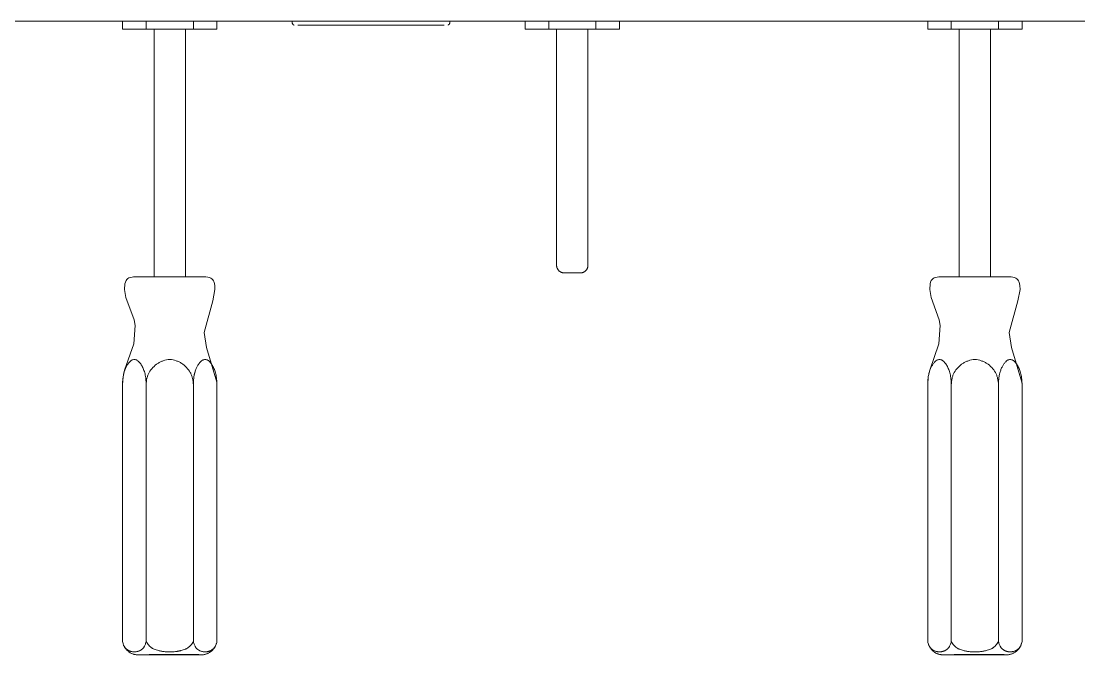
# Model space of a CAD drawing. Header units: inches. Extents: x 11834 to 13024, y -8101 to -6934.
# Drawn here: x 12447.32 to 12464.13, y -7371.6 to -7361.54 of the extents above; entities that cross this region are included whole.
import ezdxf

# ---------------------------------------------------------------- set-up
doc = ezdxf.new("R2010")
doc.units = ezdxf.units.IN
doc.header["$MEASUREMENT"] = 0
doc.layers.add('A-GENM', color=13, linetype='Continuous', lineweight=9)

# ---------------------------------------------------------------- blocks, each defined once
blk = doc.blocks.new('Foosball Table - Foosball Table-6977012-FIRST FLOOR POWER _ SIGNAL')
at = {"layer": 'A-GENM'}
for p, q in [((-25.022, -15), (25.022, -15)), ((-3.949, -15), (-3.949, -15.125)), ((-3.574, -15.125), (-3.949, -15.125)), ((-3.574, -15), (-3.574, -15.125)), ((-2.824, -15.125), (-3.574, -15.125)), ((-3.449, -15.125), (-3.449, -19.063)), ((-2.949, -19.063), (-2.949, -15.125)), ((-2.824, -15.125), (-2.824, -15)), ((-2.449, -15.125), (-2.824, -15.125)), ((-2.449, -15), (-2.449, -15.125)), ((0, -15.063), (-1.164, -15.063)), ((-1.164, -15.063), (0, -15.063)), ((0, -15.063), (1.164, -15.063)), ((1.164, -15.063), (0, -15.063)), ((2.449, -15), (2.449, -15.125)), ((2.824, -15.125), (2.449, -15.125)), ((2.824, -15), (2.824, -15.125)), ((3.574, -15.125), (2.824, -15.125)), ((2.949, -15.125), (2.949, -18.875)), ((3.449, -18.875), (3.449, -15.125)), ((3.574, -15.125), (3.574, -15)), ((3.949, -15.125), (3.574, -15.125)), ((3.949, -15), (3.949, -15.125)), ((8.848, -15), (8.848, -15.125)), ((9.223, -15.125), (8.848, -15.125)), ((9.223, -15), (9.223, -15.125)), ((9.973, -15.125), (9.223, -15.125)), ((9.348, -15.125), (9.348, -19.063)), ((9.848, -19.063), (9.848, -15.125)), ((9.973, -15.125), (9.973, -15)), ((10.348, -15.125), (9.973, -15.125)), ((10.348, -15), (10.348, -15.125)), ((-3.949, -24.777), (-3.949, -20.777)), ((-3.574, -24.777), (-3.574, -20.777)), ((-2.824, -20.777), (-2.824, -24.777)), ((-2.449, -24.777), (-2.449, -20.777)), ((8.848, -24.777), (8.848, -20.777)), ((9.223, -24.777), (9.223, -20.777)), ((9.973, -20.777), (9.973, -24.777)), ((10.348, -24.777), (10.348, -20.777)), ((-3.949, -24.854), (-3.949, -24.777)), ((-3.574, -24.854), (-3.574, -24.777)), ((-2.824, -24.777), (-2.824, -24.854)), ((-2.449, -24.854), (-2.449, -24.777)), ((8.848, -24.854), (8.848, -24.777)), ((9.223, -24.854), (9.223, -24.777)), ((9.973, -24.777), (9.973, -24.854)), ((10.348, -24.854), (10.348, -24.777)), ((-3.199, -25.062), (-3.528, -25.062)), ((-2.735, -25.062), (-3.199, -25.062)), ((-2.871, -25.062), (-2.77, -25.062)), ((9.598, -25.062), (9.27, -25.062)), ((10.063, -25.062), (9.598, -25.062)), ((9.927, -25.062), (10.028, -25.062))]:
    blk.add_line(p, q, dxfattribs=at)
at = {"layer": 'A-GENM', "flags": 128}
for points in [[(-1.224, -15.063), (-1.226, -15.062), (-1.227, -15.061), (-1.229, -15.06), (-1.231, -15.059), (-1.232, -15.058), (-1.234, -15.057), (-1.235, -15.056), (-1.237, -15.055), (-1.238, -15.053), (-1.24, -15.052), (-1.241, -15.051), (-1.242, -15.049), (-1.243, -15.048), (-1.245, -15.046), (-1.246, -15.045), (-1.247, -15.043), (-1.248, -15.041), (-1.249, -15.04), (-1.249, -15.038), (-1.25, -15.036), (-1.251, -15.034), (-1.251, -15.032), (-1.252, -15.031), (-1.252, -15.029), (-1.253, -15.027), (-1.253, -15.025), (-1.253, -15.023), (-1.253, -15.021), (-1.254, -15.019), (-1.254, -15.017), (-1.253, -15.015), (-1.253, -15.013), (-1.253, -15.012), (-1.253, -15.01), (-1.252, -15.008), (-1.252, -15.006), (-1.251, -15.004), (-1.251, -15.002), (-1.25, -15), (-1.25, -15)], [(1.25, -15), (1.251, -15.002), (1.251, -15.004), (1.252, -15.005), (1.252, -15.007), (1.253, -15.009), (1.253, -15.011), (1.253, -15.013), (1.253, -15.015), (1.254, -15.017), (1.254, -15.019), (1.253, -15.021), (1.253, -15.023), (1.253, -15.024), (1.253, -15.026), (1.252, -15.028), (1.252, -15.03), (1.252, -15.032), (1.251, -15.034), (1.25, -15.036), (1.25, -15.037), (1.249, -15.039), (1.248, -15.041), (1.247, -15.042), (1.246, -15.044), (1.245, -15.046), (1.244, -15.047), (1.243, -15.049), (1.241, -15.05), (1.24, -15.052), (1.239, -15.053), (1.237, -15.054), (1.236, -15.055), (1.234, -15.057), (1.233, -15.058), (1.231, -15.059), (1.229, -15.06), (1.228, -15.061), (1.226, -15.062), (1.224, -15.062), (1.224, -15.063)], [(3.074, -19), (3.069, -19), (3.064, -19), (3.059, -18.999), (3.054, -18.998), (3.05, -18.998), (3.045, -18.996), (3.04, -18.995), (3.035, -18.994), (3.03, -18.992), (3.026, -18.99), (3.021, -18.988), (3.017, -18.986), (3.012, -18.983), (3.008, -18.981), (3.004, -18.978), (3, -18.975), (2.996, -18.972), (2.992, -18.969), (2.988, -18.966), (2.985, -18.962), (2.981, -18.958), (2.978, -18.955), (2.975, -18.951), (2.972, -18.947), (2.969, -18.943), (2.967, -18.938), (2.964, -18.934), (2.962, -18.929), (2.96, -18.925), (2.958, -18.92), (2.956, -18.916), (2.955, -18.911), (2.953, -18.906), (2.952, -18.901), (2.951, -18.896), (2.95, -18.891), (2.95, -18.886), (2.95, -18.881), (2.949, -18.876), (2.949, -18.875)], [(3.449, -18.875), (3.449, -18.88), (3.449, -18.885), (3.449, -18.89), (3.448, -18.895), (3.447, -18.9), (3.446, -18.905), (3.445, -18.91), (3.443, -18.914), (3.441, -18.919), (3.44, -18.924), (3.437, -18.928), (3.435, -18.933), (3.433, -18.937), (3.43, -18.941), (3.428, -18.946), (3.425, -18.95), (3.422, -18.954), (3.418, -18.957), (3.415, -18.961), (3.411, -18.965), (3.408, -18.968), (3.404, -18.971), (3.4, -18.974), (3.396, -18.977), (3.392, -18.98), (3.388, -18.983), (3.383, -18.985), (3.379, -18.988), (3.374, -18.99), (3.37, -18.992), (3.365, -18.993), (3.36, -18.995), (3.355, -18.996), (3.351, -18.997), (3.346, -18.998), (3.341, -18.999), (3.336, -18.999), (3.331, -19), (3.326, -19), (3.324, -19)], [(-3.949, -20.777), (-3.941, -20.651), (-3.917, -20.545), (-3.771, -20.126), (-3.749, -19.835), (-3.767, -19.746), (-3.897, -19.39), (-3.917, -19.263), (-3.912, -19.173), (-3.903, -19.145), (-3.892, -19.122), (-3.879, -19.103), (-3.863, -19.089), (-3.847, -19.078), (-3.83, -19.071), (-3.797, -19.064), (-3.774, -19.063)], [(-3.199, -19.063), (-3.605, -19.063), (-3.773, -19.063), (-3.605, -19.063), (-3.428, -19.063)], [(-2.97, -19.063), (-2.794, -19.063), (-2.626, -19.063), (-2.794, -19.063), (-3.199, -19.063)], [(-2.625, -19.063), (-2.595, -19.065), (-2.569, -19.071), (-2.548, -19.08), (-2.531, -19.093), (-2.516, -19.108), (-2.504, -19.126), (-2.495, -19.147), (-2.483, -19.198), (-2.482, -19.265), (-2.516, -19.442), (-2.652, -19.944), (-2.615, -20.182), (-2.45, -20.737), (-2.449, -20.777)], [(3.199, -19), (3.194, -19), (3.189, -19), (3.184, -19), (3.179, -19), (3.175, -19), (3.17, -19), (3.165, -19), (3.16, -19), (3.155, -19), (3.151, -19), (3.146, -19), (3.142, -19), (3.137, -19), (3.133, -19), (3.129, -19), (3.125, -19), (3.121, -19), (3.117, -19), (3.113, -19), (3.11, -19), (3.106, -19), (3.103, -19), (3.1, -19), (3.097, -19), (3.094, -19), (3.092, -19), (3.089, -19), (3.087, -19), (3.085, -19), (3.083, -19), (3.081, -19), (3.08, -19), (3.078, -19), (3.077, -19), (3.076, -19), (3.075, -19), (3.075, -19), (3.075, -19), (3.074, -19)], [(3.074, -19), (3.075, -19), (3.075, -19), (3.075, -19), (3.076, -19), (3.077, -19), (3.078, -19), (3.079, -19), (3.081, -19), (3.082, -19), (3.084, -19), (3.086, -19), (3.089, -19), (3.091, -19), (3.093, -19), (3.096, -19), (3.099, -19), (3.102, -19), (3.105, -19), (3.109, -19), (3.112, -19), (3.116, -19), (3.12, -19), (3.124, -19), (3.128, -19), (3.132, -19), (3.136, -19), (3.14, -19), (3.145, -19), (3.149, -19), (3.154, -19), (3.159, -19), (3.164, -19), (3.168, -19), (3.173, -19), (3.178, -19), (3.183, -19), (3.188, -19), (3.193, -19), (3.198, -19), (3.199, -19)], [(3.199, -19), (3.204, -19), (3.209, -19), (3.214, -19), (3.219, -19), (3.224, -19), (3.229, -19), (3.234, -19), (3.239, -19), (3.243, -19), (3.248, -19), (3.253, -19), (3.257, -19), (3.262, -19), (3.266, -19), (3.27, -19), (3.274, -19), (3.278, -19), (3.282, -19), (3.286, -19), (3.289, -19), (3.292, -19), (3.296, -19), (3.299, -19), (3.302, -19), (3.305, -19), (3.307, -19), (3.31, -19), (3.312, -19), (3.314, -19), (3.316, -19), (3.318, -19), (3.319, -19), (3.32, -19), (3.322, -19), (3.323, -19), (3.323, -19), (3.324, -19), (3.324, -19), (3.324, -19)], [(3.324, -19), (3.324, -19), (3.324, -19), (3.324, -19), (3.323, -19), (3.322, -19), (3.321, -19), (3.32, -19), (3.318, -19), (3.316, -19), (3.315, -19), (3.312, -19), (3.31, -19), (3.308, -19), (3.305, -19), (3.303, -19), (3.3, -19), (3.297, -19), (3.293, -19), (3.29, -19), (3.286, -19), (3.283, -19), (3.279, -19), (3.275, -19), (3.271, -19), (3.267, -19), (3.263, -19), (3.258, -19), (3.254, -19), (3.249, -19), (3.245, -19), (3.24, -19), (3.235, -19), (3.23, -19), (3.226, -19), (3.221, -19), (3.216, -19), (3.211, -19), (3.206, -19), (3.201, -19), (3.199, -19)], [(8.848, -20.777), (8.857, -20.651), (8.881, -20.545), (9.027, -20.126), (9.048, -19.835), (9.03, -19.746), (8.901, -19.39), (8.881, -19.263), (8.886, -19.173), (8.894, -19.145), (8.906, -19.122), (8.919, -19.103), (8.935, -19.089), (8.951, -19.078), (8.968, -19.071), (9, -19.064), (9.024, -19.063)], [(9.598, -19.063), (9.192, -19.063), (9.024, -19.063), (9.192, -19.063), (9.369, -19.063)], [(9.827, -19.063), (10.004, -19.063), (10.172, -19.063), (10.004, -19.063), (9.598, -19.063)], [(10.173, -19.063), (10.203, -19.065), (10.228, -19.071), (10.249, -19.08), (10.267, -19.093), (10.281, -19.108), (10.293, -19.126), (10.303, -19.147), (10.314, -19.198), (10.316, -19.265), (10.282, -19.442), (10.145, -19.944), (10.182, -20.182), (10.347, -20.737), (10.348, -20.777)], [(-3.702, -25.065), (-3.712, -25.065), (-3.722, -25.065), (-3.732, -25.064), (-3.742, -25.062), (-3.752, -25.06), (-3.762, -25.058), (-3.771, -25.056), (-3.781, -25.053), (-3.79, -25.049), (-3.8, -25.046), (-3.809, -25.042), (-3.818, -25.037), (-3.827, -25.032), (-3.835, -25.027), (-3.844, -25.022), (-3.852, -25.016), (-3.86, -25.01), (-3.867, -25.003), (-3.875, -24.997), (-3.882, -24.99), (-3.889, -24.982), (-3.895, -24.975), (-3.901, -24.967), (-3.907, -24.959), (-3.913, -24.951), (-3.918, -24.942), (-3.923, -24.933), (-3.927, -24.924), (-3.932, -24.915), (-3.935, -24.906), (-3.939, -24.897), (-3.942, -24.887), (-3.945, -24.877), (-3.947, -24.868), (-3.949, -24.858), (-3.949, -24.854)], [(-2.449, -24.854), (-2.451, -24.863), (-2.453, -24.873), (-2.456, -24.883), (-2.459, -24.893), (-2.462, -24.902), (-2.466, -24.911), (-2.47, -24.92), (-2.474, -24.929), (-2.479, -24.938), (-2.484, -24.947), (-2.489, -24.955), (-2.495, -24.963), (-2.501, -24.971), (-2.507, -24.979), (-2.514, -24.986), (-2.521, -24.994), (-2.528, -25), (-2.536, -25.007), (-2.544, -25.013), (-2.552, -25.019), (-2.56, -25.025), (-2.568, -25.03), (-2.577, -25.035), (-2.586, -25.04), (-2.595, -25.044), (-2.604, -25.048), (-2.614, -25.051), (-2.623, -25.054), (-2.633, -25.057), (-2.643, -25.06), (-2.652, -25.062), (-2.662, -25.063), (-2.672, -25.064), (-2.682, -25.065), (-2.692, -25.065), (-2.696, -25.065)], [(9.095, -25.065), (9.085, -25.065), (9.075, -25.065), (9.065, -25.064), (9.055, -25.062), (9.046, -25.06), (9.036, -25.058), (9.026, -25.056), (9.017, -25.053), (9.007, -25.049), (8.998, -25.046), (8.989, -25.042), (8.98, -25.037), (8.971, -25.032), (8.962, -25.027), (8.954, -25.022), (8.946, -25.016), (8.938, -25.01), (8.93, -25.003), (8.923, -24.997), (8.916, -24.99), (8.909, -24.982), (8.903, -24.975), (8.896, -24.967), (8.89, -24.959), (8.885, -24.951), (8.88, -24.942), (8.875, -24.933), (8.87, -24.924), (8.866, -24.915), (8.862, -24.906), (8.859, -24.897), (8.856, -24.887), (8.853, -24.877), (8.851, -24.868), (8.849, -24.858), (8.848, -24.854)], [(10.348, -24.854), (10.346, -24.863), (10.344, -24.873), (10.342, -24.883), (10.339, -24.893), (10.336, -24.902), (10.332, -24.911), (10.328, -24.92), (10.324, -24.929), (10.319, -24.938), (10.314, -24.947), (10.308, -24.955), (10.303, -24.963), (10.297, -24.971), (10.29, -24.979), (10.283, -24.986), (10.277, -24.994), (10.269, -25), (10.262, -25.007), (10.254, -25.013), (10.246, -25.019), (10.238, -25.025), (10.229, -25.03), (10.22, -25.035), (10.212, -25.04), (10.202, -25.044), (10.193, -25.048), (10.184, -25.051), (10.174, -25.054), (10.165, -25.057), (10.155, -25.06), (10.145, -25.062), (10.135, -25.063), (10.125, -25.064), (10.115, -25.065), (10.105, -25.065), (10.101, -25.065)], [(-3.199, -25.065), (-3.22, -25.065), (-3.24, -25.065), (-3.26, -25.065), (-3.28, -25.065), (-3.299, -25.065), (-3.319, -25.065), (-3.338, -25.065), (-3.358, -25.065), (-3.377, -25.065), (-3.395, -25.065), (-3.414, -25.065), (-3.432, -25.065), (-3.449, -25.065), (-3.467, -25.065), (-3.483, -25.065), (-3.5, -25.065), (-3.516, -25.065), (-3.531, -25.065), (-3.546, -25.065), (-3.56, -25.065), (-3.574, -25.065), (-3.587, -25.065), (-3.6, -25.065), (-3.611, -25.065), (-3.623, -25.065), (-3.633, -25.065), (-3.643, -25.065), (-3.652, -25.065), (-3.66, -25.065), (-3.668, -25.065), (-3.675, -25.065), (-3.681, -25.065), (-3.687, -25.065), (-3.691, -25.065), (-3.695, -25.065), (-3.698, -25.065), (-3.7, -25.065), (-3.702, -25.065), (-3.702, -25.065)], [(-3.702, -25.065), (-3.702, -25.065), (-3.701, -25.065), (-3.699, -25.065), (-3.696, -25.065), (-3.692, -25.065), (-3.688, -25.065), (-3.683, -25.065), (-3.677, -25.065), (-3.67, -25.065), (-3.663, -25.065), (-3.654, -25.065), (-3.646, -25.065), (-3.636, -25.065), (-3.626, -25.065), (-3.614, -25.065), (-3.603, -25.065), (-3.59, -25.065), (-3.578, -25.065), (-3.564, -25.065), (-3.55, -25.065), (-3.535, -25.065), (-3.52, -25.065), (-3.504, -25.065), (-3.488, -25.065), (-3.471, -25.065), (-3.454, -25.065), (-3.436, -25.065), (-3.419, -25.065), (-3.4, -25.065), (-3.382, -25.065), (-3.363, -25.065), (-3.344, -25.065), (-3.324, -25.065), (-3.305, -25.065), (-3.285, -25.065), (-3.265, -25.065), (-3.245, -25.065), (-3.225, -25.065), (-3.205, -25.065), (-3.199, -25.065)], [(-3.199, -25.065), (-3.179, -25.065), (-3.159, -25.065), (-3.139, -25.065), (-3.119, -25.065), (-3.099, -25.065), (-3.08, -25.065), (-3.06, -25.065), (-3.041, -25.065), (-3.022, -25.065), (-3.004, -25.065), (-2.985, -25.065), (-2.967, -25.065), (-2.95, -25.065), (-2.932, -25.065), (-2.915, -25.065), (-2.899, -25.065), (-2.883, -25.065), (-2.868, -25.065), (-2.853, -25.065), (-2.839, -25.065), (-2.825, -25.065), (-2.812, -25.065), (-2.799, -25.065), (-2.787, -25.065), (-2.776, -25.065), (-2.766, -25.065), (-2.756, -25.065), (-2.747, -25.065), (-2.738, -25.065), (-2.731, -25.065), (-2.724, -25.065), (-2.718, -25.065), (-2.712, -25.065), (-2.708, -25.065), (-2.704, -25.065), (-2.701, -25.065), (-2.699, -25.065), (-2.697, -25.065), (-2.696, -25.065)], [(-2.696, -25.065), (-2.697, -25.065), (-2.698, -25.065), (-2.7, -25.065), (-2.703, -25.065), (-2.706, -25.065), (-2.711, -25.065), (-2.716, -25.065), (-2.722, -25.065), (-2.729, -25.065), (-2.736, -25.065), (-2.744, -25.065), (-2.753, -25.065), (-2.763, -25.065), (-2.773, -25.065), (-2.784, -25.065), (-2.796, -25.065), (-2.808, -25.065), (-2.821, -25.065), (-2.835, -25.065), (-2.849, -25.065), (-2.864, -25.065), (-2.879, -25.065), (-2.895, -25.065), (-2.911, -25.065), (-2.928, -25.065), (-2.945, -25.065), (-2.962, -25.065), (-2.98, -25.065), (-2.999, -25.065), (-3.017, -25.065), (-3.036, -25.065), (-3.055, -25.065), (-3.075, -25.065), (-3.094, -25.065), (-3.114, -25.065), (-3.134, -25.065), (-3.154, -25.065), (-3.174, -25.065), (-3.194, -25.065), (-3.199, -25.065)], [(9.598, -25.065), (9.578, -25.065), (9.558, -25.065), (9.538, -25.065), (9.518, -25.065), (9.498, -25.065), (9.479, -25.065), (9.459, -25.065), (9.44, -25.065), (9.421, -25.065), (9.402, -25.065), (9.384, -25.065), (9.366, -25.065), (9.348, -25.065), (9.331, -25.065), (9.314, -25.065), (9.298, -25.065), (9.282, -25.065), (9.267, -25.065), (9.252, -25.065), (9.237, -25.065), (9.224, -25.065), (9.211, -25.065), (9.198, -25.065), (9.186, -25.065), (9.175, -25.065), (9.164, -25.065), (9.155, -25.065), (9.146, -25.065), (9.137, -25.065), (9.129, -25.065), (9.123, -25.065), (9.116, -25.065), (9.111, -25.065), (9.106, -25.065), (9.103, -25.065), (9.1, -25.065), (9.097, -25.065), (9.096, -25.065), (9.095, -25.065)], [(9.095, -25.065), (9.096, -25.065), (9.097, -25.065), (9.099, -25.065), (9.102, -25.065), (9.105, -25.065), (9.11, -25.065), (9.115, -25.065), (9.121, -25.065), (9.128, -25.065), (9.135, -25.065), (9.143, -25.065), (9.152, -25.065), (9.162, -25.065), (9.172, -25.065), (9.183, -25.065), (9.195, -25.065), (9.207, -25.065), (9.22, -25.065), (9.234, -25.065), (9.248, -25.065), (9.263, -25.065), (9.278, -25.065), (9.294, -25.065), (9.31, -25.065), (9.326, -25.065), (9.344, -25.065), (9.361, -25.065), (9.379, -25.065), (9.397, -25.065), (9.416, -25.065), (9.435, -25.065), (9.454, -25.065), (9.473, -25.065), (9.493, -25.065), (9.513, -25.065), (9.533, -25.065), (9.553, -25.065), (9.573, -25.065), (9.593, -25.065), (9.598, -25.065)], [(9.598, -25.065), (9.618, -25.065), (9.638, -25.065), (9.658, -25.065), (9.678, -25.065), (9.698, -25.065), (9.718, -25.065), (9.737, -25.065), (9.756, -25.065), (9.775, -25.065), (9.794, -25.065), (9.812, -25.065), (9.83, -25.065), (9.848, -25.065), (9.865, -25.065), (9.882, -25.065), (9.899, -25.065), (9.914, -25.065), (9.93, -25.065), (9.945, -25.065), (9.959, -25.065), (9.973, -25.065), (9.986, -25.065), (9.998, -25.065), (10.01, -25.065), (10.021, -25.065), (10.032, -25.065), (10.042, -25.065), (10.051, -25.065), (10.059, -25.065), (10.067, -25.065), (10.074, -25.065), (10.08, -25.065), (10.085, -25.065), (10.09, -25.065), (10.094, -25.065), (10.097, -25.065), (10.099, -25.065), (10.101, -25.065), (10.101, -25.065)], [(10.101, -25.065), (10.101, -25.065), (10.1, -25.065), (10.098, -25.065), (10.095, -25.065), (10.091, -25.065), (10.087, -25.065), (10.082, -25.065), (10.076, -25.065), (10.069, -25.065), (10.061, -25.065), (10.053, -25.065), (10.044, -25.065), (10.035, -25.065), (10.024, -25.065), (10.013, -25.065), (10.002, -25.065), (9.989, -25.065), (9.976, -25.065), (9.963, -25.065), (9.949, -25.065), (9.934, -25.065), (9.919, -25.065), (9.903, -25.065), (9.887, -25.065), (9.87, -25.065), (9.853, -25.065), (9.835, -25.065), (9.817, -25.065), (9.799, -25.065), (9.78, -25.065), (9.762, -25.065), (9.742, -25.065), (9.723, -25.065), (9.703, -25.065), (9.684, -25.065), (9.664, -25.065), (9.644, -25.065), (9.624, -25.065), (9.604, -25.065), (9.598, -25.065)]]:
    blk.add_lwpolyline(points, dxfattribs=at)
at = {"layer": 'A-GENM'}
for points, knots in [([(-3.949, -20.777), (-3.949, -20.753), (-3.948, -20.707), (-3.941, -20.654), (-3.935, -20.619), (-3.93, -20.6), (-3.923, -20.572), (-3.91, -20.531), (-3.888, -20.483), (-3.863, -20.443), (-3.834, -20.407), (-3.808, -20.386), (-3.784, -20.378), (-3.761, -20.375), (-3.743, -20.377), (-3.729, -20.382), (-3.709, -20.391), (-3.679, -20.418), (-3.643, -20.469), (-3.619, -20.52), (-3.602, -20.567), (-3.592, -20.604), (-3.584, -20.644), (-3.577, -20.7), (-3.575, -20.745), (-3.574, -20.777)], [-1, -1, -1, -1, -0.946429, -0.892857, -0.866071, -0.852679, -0.839286, -0.785714, -0.732143, -0.678571, -0.625, -0.571429, -0.535714, -0.5, -0.464286, -0.446429, -0.428571, -0.357143, -0.285714, -0.214286, -0.178571, -0.142857, -0.107143, -0.071429, 0, 0, 0, 0]), ([(-3.574, -20.777), (-3.574, -20.74), (-3.567, -20.688), (-3.55, -20.633), (-3.537, -20.603), (-3.502, -20.531), (-3.432, -20.459), (-3.348, -20.412), (-3.286, -20.388), (-3.236, -20.377), (-3.199, -20.373)], [-1, -1, -1, -1, -0.833333, -0.75, -0.708333, -0.666667, -0.333333, -0.25, -0.166667, 0, 0, 0, 0]), ([(-3.199, -20.373), (-3.163, -20.377), (-3.112, -20.388), (-3.051, -20.412), (-2.967, -20.459), (-2.897, -20.531), (-2.861, -20.603), (-2.849, -20.633), (-2.831, -20.688), (-2.825, -20.74), (-2.824, -20.777)], [-1, -1, -1, -1, -0.833333, -0.75, -0.666667, -0.333333, -0.291667, -0.25, -0.166667, 0, 0, 0, 0]), ([(-2.824, -20.777), (-2.824, -20.753), (-2.822, -20.707), (-2.816, -20.654), (-2.81, -20.619), (-2.805, -20.6), (-2.798, -20.572), (-2.785, -20.531), (-2.763, -20.484), (-2.738, -20.444), (-2.71, -20.408), (-2.687, -20.389), (-2.67, -20.382), (-2.656, -20.377), (-2.637, -20.375), (-2.619, -20.377), (-2.605, -20.381), (-2.584, -20.39), (-2.554, -20.417), (-2.519, -20.469), (-2.494, -20.52), (-2.477, -20.567), (-2.467, -20.605), (-2.459, -20.644), (-2.452, -20.7), (-2.45, -20.745), (-2.449, -20.777)], [-1, -1, -1, -1, -0.946429, -0.892857, -0.866071, -0.852679, -0.839286, -0.785714, -0.732143, -0.678571, -0.625, -0.571429, -0.553571, -0.535714, -0.5, -0.464286, -0.446429, -0.428571, -0.357143, -0.285714, -0.214286, -0.178571, -0.142857, -0.107143, -0.071429, 0, 0, 0, 0]), ([(8.848, -20.777), (8.848, -20.753), (8.85, -20.707), (8.856, -20.654), (8.863, -20.619), (8.867, -20.6), (8.874, -20.572), (8.888, -20.531), (8.91, -20.483), (8.935, -20.443), (8.963, -20.407), (8.99, -20.386), (9.014, -20.378), (9.036, -20.375), (9.054, -20.377), (9.069, -20.382), (9.089, -20.391), (9.119, -20.418), (9.154, -20.469), (9.179, -20.52), (9.196, -20.567), (9.206, -20.604), (9.213, -20.644), (9.221, -20.7), (9.223, -20.745), (9.223, -20.777)], [-1, -1, -1, -1, -0.946429, -0.892857, -0.866071, -0.852679, -0.839286, -0.785714, -0.732143, -0.678571, -0.625, -0.571429, -0.535714, -0.5, -0.464286, -0.446429, -0.428571, -0.357143, -0.285714, -0.214286, -0.178571, -0.142857, -0.107143, -0.071429, 0, 0, 0, 0]), ([(9.223, -20.777), (9.224, -20.74), (9.23, -20.688), (9.247, -20.633), (9.26, -20.603), (9.296, -20.531), (9.366, -20.459), (9.45, -20.412), (9.511, -20.388), (9.562, -20.377), (9.598, -20.373)], [-1, -1, -1, -1, -0.833333, -0.75, -0.708333, -0.666667, -0.333333, -0.25, -0.166667, 0, 0, 0, 0]), ([(9.598, -20.373), (9.634, -20.377), (9.685, -20.388), (9.746, -20.412), (9.831, -20.459), (9.9, -20.531), (9.936, -20.603), (9.949, -20.633), (9.966, -20.688), (9.973, -20.74), (9.973, -20.777)], [-1, -1, -1, -1, -0.833333, -0.75, -0.666667, -0.333333, -0.291667, -0.25, -0.166667, 0, 0, 0, 0]), ([(9.973, -20.777), (9.973, -20.753), (9.975, -20.707), (9.981, -20.654), (9.988, -20.619), (9.992, -20.6), (9.999, -20.572), (10.013, -20.531), (10.035, -20.484), (10.059, -20.444), (10.088, -20.408), (10.111, -20.389), (10.128, -20.382), (10.142, -20.377), (10.16, -20.375), (10.179, -20.377), (10.193, -20.381), (10.213, -20.39), (10.243, -20.417), (10.279, -20.469), (10.304, -20.52), (10.321, -20.567), (10.331, -20.605), (10.338, -20.644), (10.346, -20.7), (10.348, -20.745), (10.348, -20.777)], [-1, -1, -1, -1, -0.946429, -0.892857, -0.866071, -0.852679, -0.839286, -0.785714, -0.732143, -0.678571, -0.625, -0.571429, -0.553571, -0.535714, -0.5, -0.464286, -0.446429, -0.428571, -0.357143, -0.285714, -0.214286, -0.178571, -0.142857, -0.107143, -0.071429, 0, 0, 0, 0]), ([(-3.574, -24.854), (-3.579, -24.873), (-3.588, -24.9), (-3.6, -24.926), (-3.607, -24.939), (-3.613, -24.949), (-3.619, -24.957), (-3.628, -24.967), (-3.64, -24.978), (-3.652, -24.986), (-3.661, -24.992), (-3.666, -24.995), (-3.671, -24.997), (-3.677, -25.001), (-3.688, -25.005), (-3.701, -25.01), (-3.716, -25.013), (-3.737, -25.017), (-3.757, -25.019), (-3.778, -25.018), (-3.793, -25.016), (-3.809, -25.013), (-3.824, -25.009), (-3.837, -25.005), (-3.847, -25.001), (-3.853, -24.997), (-3.858, -24.994), (-3.863, -24.991), (-3.872, -24.986), (-3.884, -24.978), (-3.896, -24.967), (-3.905, -24.957), (-3.911, -24.948), (-3.917, -24.939), (-3.924, -24.926), (-3.936, -24.9), (-3.945, -24.873), (-3.949, -24.854)], [-1, -1, -1, -1, -0.928571, -0.892857, -0.875, -0.857143, -0.839286, -0.821429, -0.785714, -0.75, -0.732143, -0.723214, -0.714286, -0.696429, -0.678571, -0.642857, -0.607143, -0.571429, -0.5, -0.464286, -0.428571, -0.392857, -0.357143, -0.321429, -0.303571, -0.285714, -0.276786, -0.267857, -0.25, -0.214286, -0.178571, -0.160714, -0.142857, -0.125, -0.107143, -0.071429, 0, 0, 0, 0]), ([(-3.949, -24.854), (-3.945, -24.873), (-3.936, -24.9), (-3.924, -24.926), (-3.917, -24.939), (-3.913, -24.946), (-3.911, -24.948)], [-1, -1, -1, -1, -0.9285714, -0.8928571, -0.875, -0.8571429, -0.8571429, -0.8571429, -0.8571429]), ([(-3.199, -25.018), (-3.224, -25.019), (-3.26, -25.018), (-3.301, -25.013), (-3.325, -25.009), (-3.342, -25.006), (-3.36, -25.002), (-3.384, -24.997), (-3.414, -24.989), (-3.443, -24.979), (-3.465, -24.968), (-3.477, -24.961), (-3.487, -24.954), (-3.496, -24.948), (-3.512, -24.935), (-3.533, -24.914), (-3.555, -24.886), (-3.568, -24.865), (-3.574, -24.854)], [-1, -1, -1, -1, -0.833333, -0.75, -0.708333, -0.666667, -0.625, -0.583333, -0.5, -0.416667, -0.375, -0.333333, -0.3125, -0.291667, -0.25, -0.166667, -0.083333, 0, 0, 0, 0]), ([(-2.824, -24.854), (-2.831, -24.865), (-2.844, -24.886), (-2.866, -24.914), (-2.887, -24.935), (-2.903, -24.948), (-2.912, -24.954), (-2.921, -24.961), (-2.934, -24.968), (-2.956, -24.979), (-2.984, -24.989), (-3.015, -24.997), (-3.039, -25.002), (-3.056, -25.006), (-3.074, -25.009), (-3.097, -25.013), (-3.139, -25.018), (-3.175, -25.019), (-3.199, -25.018)], [-1, -1, -1, -1, -0.916667, -0.833333, -0.75, -0.708333, -0.6875, -0.666667, -0.625, -0.583333, -0.5, -0.416667, -0.375, -0.333333, -0.291667, -0.25, -0.166667, 0, 0, 0, 0]), ([(-2.449, -24.854), (-2.454, -24.873), (-2.463, -24.9), (-2.475, -24.926), (-2.482, -24.939), (-2.488, -24.949), (-2.494, -24.957), (-2.503, -24.967), (-2.515, -24.978), (-2.527, -24.986), (-2.536, -24.992), (-2.541, -24.995), (-2.546, -24.997), (-2.552, -25.001), (-2.563, -25.005), (-2.576, -25.01), (-2.591, -25.013), (-2.612, -25.017), (-2.632, -25.019), (-2.653, -25.018), (-2.668, -25.016), (-2.684, -25.013), (-2.699, -25.009), (-2.712, -25.005), (-2.722, -25.001), (-2.728, -24.997), (-2.733, -24.994), (-2.738, -24.991), (-2.747, -24.986), (-2.759, -24.978), (-2.771, -24.967), (-2.78, -24.957), (-2.786, -24.948), (-2.792, -24.939), (-2.799, -24.926), (-2.811, -24.9), (-2.82, -24.873), (-2.824, -24.854)], [-1, -1, -1, -1, -0.928571, -0.892857, -0.875, -0.857143, -0.839286, -0.821429, -0.785714, -0.75, -0.732143, -0.723214, -0.714286, -0.696429, -0.678571, -0.642857, -0.607143, -0.571429, -0.5, -0.464286, -0.428571, -0.392857, -0.357143, -0.321429, -0.303571, -0.285714, -0.276786, -0.267857, -0.25, -0.214286, -0.178571, -0.160714, -0.142857, -0.125, -0.107143, -0.071429, 0, 0, 0, 0]), ([(-2.488, -24.948), (-2.486, -24.945), (-2.482, -24.939), (-2.475, -24.926), (-2.463, -24.9), (-2.454, -24.873), (-2.449, -24.854)], [-0.1428571, -0.1428571, -0.1428571, -0.1428571, -0.125, -0.1071429, -0.0714286, 0, 0, 0, 0]), ([(9.223, -24.854), (9.218, -24.873), (9.21, -24.9), (9.198, -24.926), (9.191, -24.939), (9.185, -24.949), (9.179, -24.957), (9.17, -24.967), (9.158, -24.978), (9.145, -24.986), (9.136, -24.992), (9.131, -24.995), (9.126, -24.997), (9.12, -25.001), (9.11, -25.005), (9.097, -25.01), (9.081, -25.013), (9.061, -25.017), (9.04, -25.019), (9.02, -25.018), (9.004, -25.016), (8.989, -25.013), (8.974, -25.009), (8.961, -25.005), (8.951, -25.001), (8.945, -24.997), (8.94, -24.994), (8.935, -24.991), (8.926, -24.986), (8.913, -24.978), (8.902, -24.967), (8.893, -24.957), (8.887, -24.948), (8.881, -24.939), (8.873, -24.926), (8.862, -24.9), (8.853, -24.873), (8.848, -24.854)], [-1, -1, -1, -1, -0.928571, -0.892857, -0.875, -0.857143, -0.839286, -0.821429, -0.785714, -0.75, -0.732143, -0.723214, -0.714286, -0.696429, -0.678571, -0.642857, -0.607143, -0.571429, -0.5, -0.464286, -0.428571, -0.392857, -0.357143, -0.321429, -0.303571, -0.285714, -0.276786, -0.267857, -0.25, -0.214286, -0.178571, -0.160714, -0.142857, -0.125, -0.107143, -0.071429, 0, 0, 0, 0]), ([(8.848, -24.854), (8.853, -24.873), (8.862, -24.9), (8.873, -24.926), (8.881, -24.939), (8.885, -24.946), (8.887, -24.948)], [-1, -1, -1, -1, -0.9285714, -0.8928571, -0.875, -0.8571429, -0.8571429, -0.8571429, -0.8571429]), ([(9.598, -25.018), (9.574, -25.019), (9.538, -25.018), (9.496, -25.013), (9.473, -25.009), (9.455, -25.006), (9.437, -25.002), (9.413, -24.997), (9.383, -24.989), (9.354, -24.979), (9.333, -24.968), (9.32, -24.961), (9.311, -24.954), (9.301, -24.948), (9.286, -24.935), (9.265, -24.914), (9.242, -24.886), (9.229, -24.865), (9.223, -24.854)], [-1, -1, -1, -1, -0.833333, -0.75, -0.708333, -0.666667, -0.625, -0.583333, -0.5, -0.416667, -0.375, -0.333333, -0.3125, -0.291667, -0.25, -0.166667, -0.083333, 0, 0, 0, 0]), ([(9.973, -24.854), (9.967, -24.865), (9.954, -24.886), (9.932, -24.914), (9.911, -24.935), (9.895, -24.948), (9.886, -24.954), (9.876, -24.961), (9.864, -24.968), (9.842, -24.979), (9.813, -24.989), (9.783, -24.997), (9.759, -25.002), (9.741, -25.006), (9.724, -25.009), (9.7, -25.013), (9.659, -25.018), (9.623, -25.019), (9.598, -25.018)], [-1, -1, -1, -1, -0.916667, -0.833333, -0.75, -0.708333, -0.6875, -0.666667, -0.625, -0.583333, -0.5, -0.416667, -0.375, -0.333333, -0.291667, -0.25, -0.166667, 0, 0, 0, 0]), ([(10.348, -24.854), (10.343, -24.873), (10.335, -24.9), (10.323, -24.926), (10.316, -24.939), (10.31, -24.949), (10.304, -24.957), (10.295, -24.967), (10.283, -24.978), (10.27, -24.986), (10.261, -24.992), (10.256, -24.995), (10.251, -24.997), (10.245, -25.001), (10.235, -25.005), (10.222, -25.01), (10.206, -25.013), (10.186, -25.017), (10.165, -25.019), (10.145, -25.018), (10.129, -25.016), (10.114, -25.013), (10.099, -25.009), (10.086, -25.005), (10.076, -25.001), (10.07, -24.997), (10.065, -24.994), (10.06, -24.991), (10.051, -24.986), (10.038, -24.978), (10.027, -24.967), (10.018, -24.957), (10.012, -24.948), (10.006, -24.939), (9.998, -24.926), (9.987, -24.9), (9.978, -24.873), (9.973, -24.854)], [-1, -1, -1, -1, -0.928571, -0.892857, -0.875, -0.857143, -0.839286, -0.821429, -0.785714, -0.75, -0.732143, -0.723214, -0.714286, -0.696429, -0.678571, -0.642857, -0.607143, -0.571429, -0.5, -0.464286, -0.428571, -0.392857, -0.357143, -0.321429, -0.303571, -0.285714, -0.276786, -0.267857, -0.25, -0.214286, -0.178571, -0.160714, -0.142857, -0.125, -0.107143, -0.071429, 0, 0, 0, 0]), ([(10.31, -24.948), (10.312, -24.945), (10.316, -24.939), (10.323, -24.926), (10.335, -24.9), (10.343, -24.873), (10.348, -24.854)], [-0.1428571, -0.1428571, -0.1428571, -0.1428571, -0.125, -0.1071429, -0.0714286, 0, 0, 0, 0])]:
    blk.add_open_spline(points, degree=3, knots=knots, dxfattribs=at)

msp = doc.modelspace()

# ---------------------------------------------------------------- block references
at = {"layer": 'A-GENM'}
msp.add_blockref('Foosball Table - Foosball Table-6977012-FIRST FLOOR POWER _ SIGNAL', (12452.883, -7346.535), dxfattribs=at)

doc.saveas('drawing.dxf')
